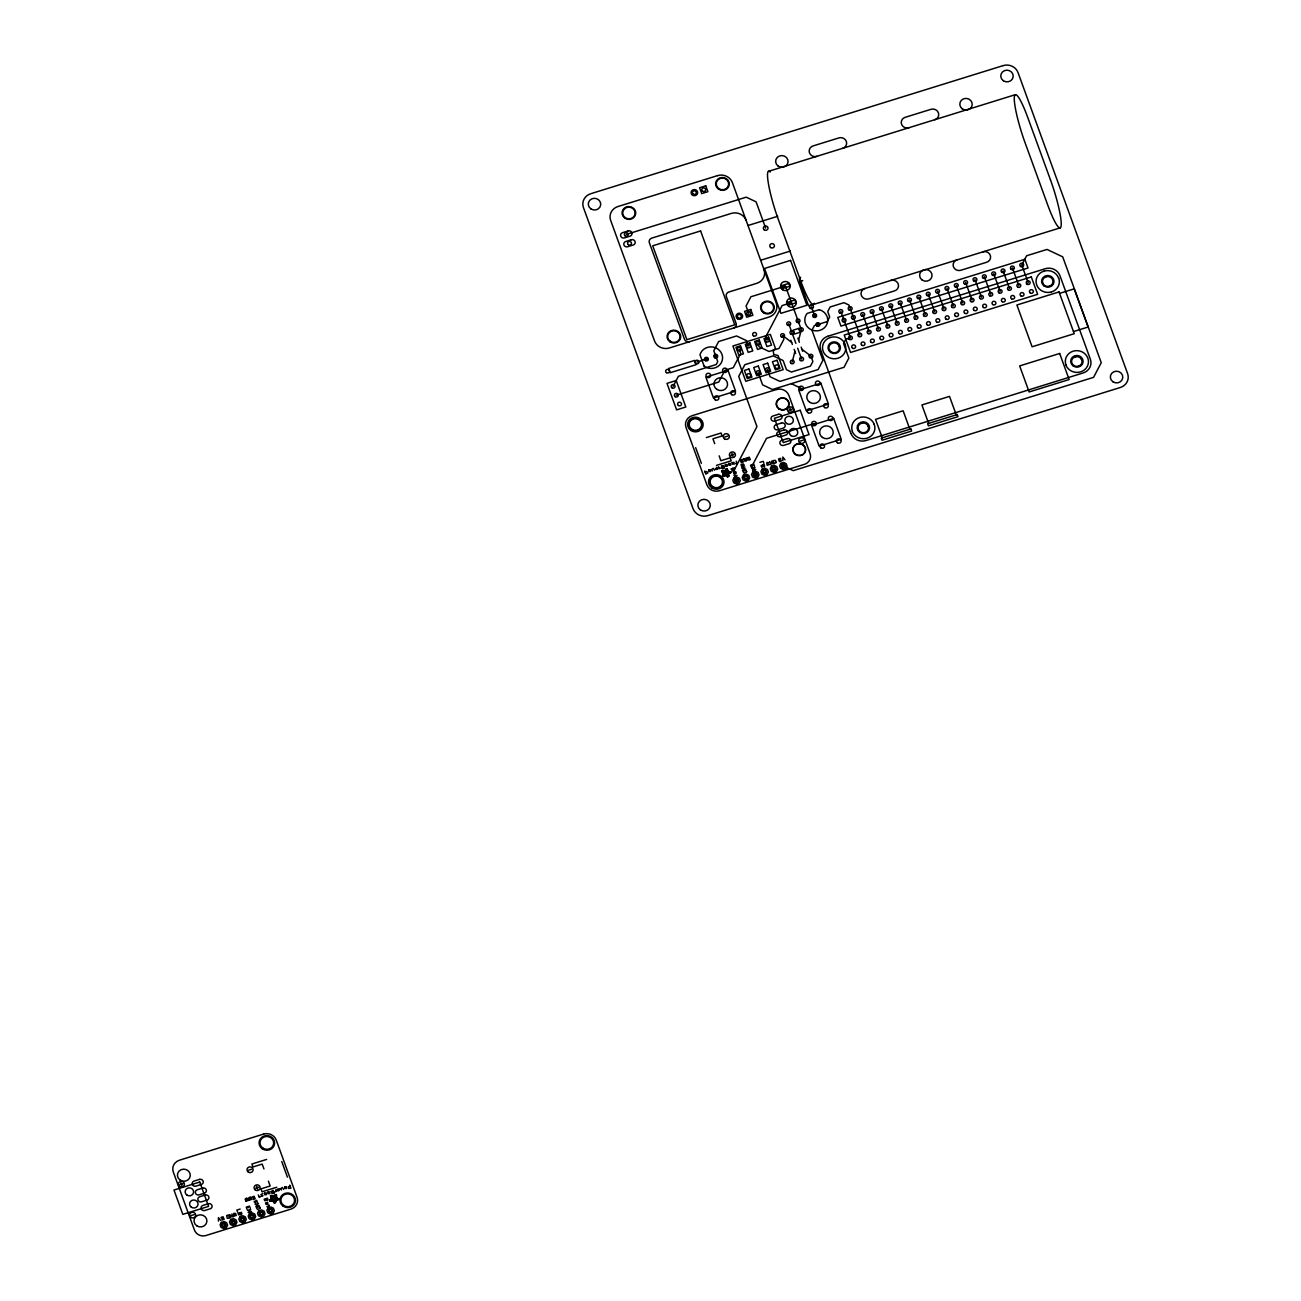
<?xml version="1.0" encoding="UTF-8"?>
<svg xmlns="http://www.w3.org/2000/svg" width="1301" height="1301" viewBox="0 0 1301 1301"><rect width="100%" height="100%" fill="white"/><g stroke="black" fill="none" stroke-linecap="round" stroke-linejoin="round"><path stroke-width="1.5" d="M792.228 361.954L794.911 351.4M798.619 340.195L801.302 329.657L785.43 286.041L750.888 296.774L746.058 306.011L748.725 313.346M245.922 1201.165L246.621 1198.075L245.173 1199.099L245.922 1201.165L248.117 1200.481L247.353 1198.416M673.121 386.381L678.406 376.282L716.233 364.524L717.745 361.645L713.794 350.782L718.624 341.545L736.594 335.967L746.498 340.634L748.465 346.066M240.278 1214.37L238.636 1214.874L238.067 1213.329L241.352 1212.304L241.905 1213.849L241.01 1214.711L239.709 1212.825M249.369 1200.091L250.068 1197.001L248.621 1198.026L249.369 1200.091L251.548 1199.408L250.8 1197.343M257.419 1202.368L256.671 1200.303L254.134 1201.669L255.24 1203.051L255.955 1201.685M266.363 1200.221L264.721 1200.742L264.168 1199.197L267.437 1198.172L268.006 1199.717L267.095 1200.579L265.794 1198.676M272.039 1192.383L271.876 1193.586L274.251 1193.424L273.112 1190.334L271.128 1191.521L273.682 1191.879M266.9 1206.726L269.453 1205.36M276.365 1190.48L275.096 1192.009M723.584 466.864L723.763 465.66L721.388 465.823L722.51 468.913L724.153 468.409L724.332 467.205L721.957 467.368M736.268 461.205L736.659 463.953M733.244 469.937L732.333 470.783L731.048 468.897L734.317 467.872L734.528 470.1L732.674 468.376M740.318 460.017L742.497 459.351L742.513 461.058L740.692 461.058L741.245 462.603L743.44 461.92M743.749 458.96L745.945 458.277L746.335 461.026L744.514 461.009L743.749 458.96L746.693 460.343M747.197 457.887L749.392 457.204L749.783 459.952L747.961 459.952L747.197 457.887L750.14 459.269M763.28 466.636L761.638 467.14L761.085 465.595L764.354 464.571L764.565 466.815L762.711 465.091M769.346 464.603L767.167 465.286L766.777 462.538L768.598 462.538L767.883 463.904M778.453 458.993L780.649 458.31L780.665 460.017L778.827 460.017L779.397 461.562L781.576 460.879M768.419 171.374L1015.17 94.729M626.285 234.424L746.205 197.167L756.092 201.834L765.671 228.147M747.994 225.512L777.722 216.275M760.646 260.265L790.374 251.044M802.717 280.544L799.725 281.471L808.588 305.8L813.06 304.401M791.48 302.661L782.112 305.572L765.866 336.634L767.183 340.244M813.58 304.45L1060.331 227.805M697.06 362.036L706.41 359.125M827.859 336.243L1045.24 268.722A11.579 10.863 5.9 0 1 1059.941 275.666L1090.352 359.206A11.579 10.863 5.9 0 1 1083.164 372.948L865.832 440.584A11.79 11.075 5.9 0 1 851.065 433.542M1051.452 291.944A11.79 11.075 5.9 0 1 1036.718 285L1036.686 284.886A11.579 10.863 5.9 0 1 1043.874 271.161L1043.987 271.112M676.341 395.211L718.77 382.022L724.901 370.297L733.26 367.695L740.741 353.417L739.114 348.961M1051.484 291.912L1051.55 291.896A11.579 10.863 5.9 0 0 1058.738 278.154L1058.721 278.121M1059.567 293.392L1074.203 288.855L1088.108 327.039L1073.455 331.576M789.008 410.173L791.919 409.262M706.329 437.575L721.063 433.005L722.136 435.949L712.932 438.811L714.704 443.674M724.836 436.99L727.763 436.079M814.019 423.573L766.533 438.323L752.092 465.921L755.279 474.702M730.951 455.236L733.878 454.325M716.461 465.384L731.195 460.814L730.121 457.854L720.9 460.717L719.144 455.838M800.245 441.072L803.172 440.177M716.705 467.27L715.631 469.319L717.469 469.336L717.632 468.132L715.452 468.815M731.731 462.603L734.106 462.44L732.284 464.148L734.658 463.985M705.109 472.019L706.752 471.515L707.858 472.897L705.858 474.084L704.735 470.995M720.9 468.262L718.9 467.742M735.927 463.595L737.016 463.254M727.243 468.945L725.763 469.417L727.259 468.994M722.559 470.686L721.551 470.995L722.657 470.702M725.486 469.775L727.308 469.124M723.519 470.686L721.616 471.19L724.202 470.751M725.259 470.149L727.405 469.385M725.145 470.442L727.487 469.661M721.844 471.499L724.624 470.897M725.096 470.734L727.584 469.921L722.022 471.726M722.201 471.954L727.747 470.377M722.397 472.182L727.763 470.539M722.575 472.409L727.779 470.799L726.348 471.336M722.754 472.637L726.088 471.596M728.56 471.385L726.543 471.873L727.763 471.076M723.063 472.93L724.706 472.588M724.982 472.214L726.007 471.921M723.242 473.06L726.007 472.247M726.43 472.328L729.145 471.482M723.6 473.222L729.601 471.629M723.34 473.857L730.089 471.775M744.936 466.994L741.651 468.002L745.684 469.059L742.399 470.068M759.898 462.343L763.167 461.318L763.915 463.384M723.145 474.215L726.787 473.076M727.519 472.572L730.544 471.905M722.998 474.523L725.112 473.613M725.714 473.694L730.951 472.068M722.901 474.849L724.852 473.971M725.308 474.084L725.682 473.759M726.56 473.466L731.048 472.214M722.787 475.158L726.348 473.987M726.755 473.662L731.064 472.344M722.689 475.467L726.495 474.231M730.723 472.718L726.983 474.068L727.812 473.824M722.592 475.792L729.975 473.239M722.51 476.052L728.316 474.296M722.527 476.199L728.462 474.54M722.624 476.377L725.389 475.515M725.925 475.353L728.544 474.767L726.039 475.597M726.202 475.824L728.609 475.076M726.43 476.036L728.625 475.369M726.69 476.247L728.625 475.646M755.003 467.482L751.718 468.506L755.751 469.547L752.482 470.555M726.983 476.426L728.641 475.922M727.292 476.654L728.641 476.199M727.584 476.849L728.641 476.491M734.138 475.743L737.065 475.418M179.928 1184.642L182.856 1183.731M266.64 1159.419L251.906 1164.005L252.979 1166.964L262.184 1164.102L263.957 1168.965M248.589 1170.184L251.516 1169.274M255.646 1188.138L258.574 1187.244M276.755 1187.228L262.038 1191.814L260.948 1188.854L270.169 1185.992L268.396 1181.129M191.182 1215.541L194.093 1214.63M262.786 1193.537L260.785 1194.741L262.981 1195.782L261.355 1196.286M277.796 1188.886L279.617 1188.886L278.544 1190.935L277.633 1190.09L279.813 1189.407M290.139 1186.187L288.513 1186.707L288.529 1188.415L290.904 1188.252L289.765 1185.162M258.997 1197.018L260.086 1196.676M253.012 1199.538L255.191 1198.855L254.622 1197.31L253.175 1198.335L252.069 1196.953L254.248 1196.286M270.38 1195.733L271.454 1195.473M272.251 1195.733L270.527 1196.139L271.779 1195.586M275.308 1194.936L276.365 1194.529M270.624 1196.4L272.706 1195.879M274.722 1195.31L276.462 1194.725L274.153 1195.782M270.722 1196.66L273.064 1196.074M270.868 1197.066L273.373 1196.318M273.926 1196.091L276.462 1195.18M270.901 1197.196L276.479 1195.326M270.966 1197.359L276.479 1195.603M271.08 1197.603L276.479 1195.944M271.356 1197.945L276.495 1196.188M271.567 1198.156L272.852 1197.896M273.112 1197.538L276.495 1196.497M271.161 1198.693L273.047 1198.107L272.185 1198.416M274.462 1197.408L270.689 1199.115M274.934 1197.424L276.462 1196.79M274.853 1197.733L276.381 1197.083L274.918 1197.554M270.413 1199.506L276.235 1197.408M240.165 1209.052L236.88 1210.076L237.644 1212.142M255.126 1204.401L258.411 1203.392L255.874 1206.466L259.159 1205.458M270.12 1199.88L276.755 1197.814M269.844 1200.238L272.755 1199.067M277.162 1197.961L273.552 1199.164L274.576 1198.693M269.6 1200.595L274.316 1199.213M275.161 1198.611L277.422 1198.123M269.6 1200.823L275.308 1199.115M275.633 1198.741L277.698 1198.319M269.649 1200.888L273.991 1199.782L270.039 1201.051M278.007 1198.514L274.511 1199.62L275.601 1199.115M274.544 1199.88L278.349 1198.725M270.982 1201.034L274.218 1200.286L273.145 1200.612M278.642 1198.92L274.511 1200.189L275.389 1199.912M273.129 1200.774L278.934 1199.132M273.145 1201.132L278.999 1199.229M275.779 1200.579L273.275 1201.457L275.812 1200.742M276.202 1200.27L279.048 1199.408M273.405 1201.701L275.812 1200.953M273.568 1201.945L275.763 1201.441M247.418 1210.418L250.703 1209.41L248.182 1212.483L251.451 1211.459M273.747 1202.173L275.731 1201.555M234.831 1214.76L233.725 1215.101L233.708 1213.378L235.546 1213.394L236.294 1215.459L234.115 1216.126M275.519 1202.189L274.121 1202.612L275.617 1201.864M275.422 1202.498L274.478 1203.083M221.934 1219.996L224.114 1219.313L223.544 1217.769L222.097 1218.793L220.991 1217.427L223.17 1216.744M727.113 468.588L725.893 469.271M726.543 471.694L727.731 471.19M723.08 472.946L724.576 472.474M725.177 472.296L725.991 472.035M726.543 471.856L727.584 471.531M723.405 473.141L724.852 472.686M727.129 476.54L728.625 476.068M271.454 1198.058L272.738 1197.668M271.942 1198.351L272.966 1198.026M274.934 1197.408L276.43 1196.936M273.194 1200.449L274.072 1200.026M274.056 1202.547L275.552 1202.091M274.332 1202.905L275.405 1202.579M1046.069 276.804L1047.11 276.593A5.09 4.765 5.9 0 1 1052.233 278.983L1052.672 279.926M1078.48 366.199A5.432 5.09 5.9 0 1 1071.861 363.077A5.204 4.879 5.9 0 1 1075.179 356.864L1076.22 356.539M861.587 423.101L862.644 422.89M791.301 383.681L801.188 388.349M783.348 465.986L793.252 470.653L1093.572 377.355L1101.248 362.703L1062.706 256.834L1047.012 249.434L1026.603 255.777L1021.757 265.014L1028.197 282.675M741.765 466.652L741.017 464.587L743.196 463.904L744.302 465.286L742.855 466.311L742.481 465.286M258.249 1194.952L259.728 1197.359M801.904 349.237L810.946 356.132L812.881 361.499L810.474 366.118L791.415 372.037L786.471 369.695L783.137 360.54L773.249 355.872L744.839 364.703L738.708 376.428L756.954 426.598L733.357 471.678L736.577 480.508M791.626 342.374L782.584 335.463L783.934 339.138L779.088 348.392L769.054 351.498L759.166 346.83L757.816 343.155M1081.326 358.962L1081.765 359.889M867.751 425.297L868.206 426.224A5.204 4.879 5.9 0 1 865.002 432.485A5.432 5.09 5.9 0 1 858.286 429.428M839.096 346.261L838.657 345.334A5.09 4.765 5.9 0 0 833.534 342.911L832.494 343.155A5.204 4.879 5.9 0 0 829.16 349.351A5.432 5.09 5.9 0 0 835.795 352.571A5.204 4.879 5.9 0 0 839.112 346.375M1065.795 364.849L1065.812 364.914A11.79 11.075 5.9 0 0 1080.546 371.907L1080.659 371.858A11.579 10.863 5.9 0 0 1087.831 358.117A11.579 10.863 5.9 0 0 1073.13 351.189A11.579 10.863 5.9 0 0 1065.942 364.914M1012.406 267.925L1018.829 285.57M1003.055 270.819L1009.478 288.48M993.704 273.73L1000.127 291.391M984.337 276.641L990.777 294.302M974.986 279.536L981.409 297.197M965.635 282.447L972.058 300.108M956.284 285.358L962.707 303.019M946.933 288.253L953.357 305.914M937.566 291.164L944.006 308.825M928.215 294.075L934.638 311.736M918.864 296.97L925.287 314.631M956.235 414.84L949.519 396.382L921.905 404.953L928.638 423.427M909.513 299.88L915.937 317.542M900.146 302.791L906.586 320.453M890.795 305.686L897.218 323.347M881.444 308.597L887.867 326.258M872.093 311.508L878.517 329.169M909.854 429.249L903.138 410.791L875.524 419.361L882.257 437.819M862.726 314.403L869.166 332.064M859.815 334.975L848.903 305.003L843.959 302.678L830.136 306.971L827.729 311.589L829.68 316.972L827.257 321.591L814.377 325.592L811.954 330.21L822.915 360.312L818.085 369.549L779.95 381.404L770.046 376.737L767.46 369.647M840.804 311.394L850.447 337.886L845.78 339.333L843.568 343.562L848.837 358.068L844.007 367.305L772.485 389.519L762.597 384.852L758.109 372.558M845.162 344.456L845.13 344.391A11.579 10.863 5.9 0 0 830.412 337.463L830.412 337.447A11.579 10.863 5.9 0 0 823.126 351.221L823.143 351.303A11.79 11.075 5.9 0 0 837.877 358.279L837.974 358.23A11.579 10.863 5.9 0 0 845.162 344.505M874.239 424.354L874.256 424.419A11.579 10.863 5.9 0 1 867.084 438.193L867.084 438.193A11.79 11.075 5.9 0 1 852.236 431.298M811.45 306.841L814.67 315.671M850.968 433.575L820.671 349.985A11.579 10.863 5.9 0 1 827.859 336.26M797.855 338.114L799.383 342.277M801.156 347.156L802.668 351.319M788.731 323.721L795.87 343.366M797.643 348.229L801.579 359.043M790.862 340.277L792.374 344.456M794.147 349.319L795.675 353.498M789.967 408.335L790.959 411.1M785.023 459.806L782.812 457.058L782.844 460.489M772.973 464.05L771.851 460.961L770.794 464.733L769.672 461.627M754.564 466.295L753.816 464.229L750.547 465.254L751.295 467.303M752.173 464.733L752.547 465.774M731.91 453.399L732.918 456.163M735.163 473.531L734.593 471.987L735.683 471.645L736.252 473.19L734.61 473.694L733.504 472.328M734.496 475.06L734.87 476.085M718.526 466.717L719.274 468.767M714.558 470.23L713.273 468.344L711.81 469.368L712.379 470.913M695.661 447.658L701.353 463.302M281.748 1161.5L287.44 1177.145M283.634 1189.358L282.333 1187.471L280.886 1188.496L281.439 1190.041M275.991 1189.439L276.739 1191.505M267.713 1202.27L267.73 1203.994L266.103 1204.498L265.534 1202.953L266.624 1202.612L267.193 1204.157M268.705 1205.019L269.096 1206.043M256.606 1186.317L257.614 1189.065M250.264 1208.206L249.516 1206.157L246.247 1207.165L246.995 1209.231M247.873 1206.661L248.247 1207.686M231.903 1213.947L233.042 1217.037L229.724 1214.63L230.846 1217.72M220.666 1220.387L218.454 1217.638L218.487 1221.07M180.888 1182.804L181.896 1185.569M802.099 280.723A1.951 1.821 5.9 0 1 799.513 279.666A1.951 1.821 5.9 0 1 800.7 277.292M763.996 269.486A11.693 10.977 5.9 0 1 756.743 283.342L728.788 292.026A3.903 3.659 5.9 0 0 726.381 296.644L736.106 323.38A3.903 3.659 5.9 0 1 733.683 327.998M746.14 220.406A11.693 10.977 5.9 0 0 731.292 213.413L651.768 238.116A3.903 3.659 5.9 0 0 649.362 242.734L684.537 339.398A3.903 3.659 5.9 0 0 689.497 341.724M770.273 172.025A37.013 5.302 72.7 0 0 768.419 183.636A37.013 5.302 72.7 0 0 778.291 219.349L801.074 281.91A37.013 5.302 72.7 0 0 814.247 303.231M957.064 259.842A5.838 5.48 5.9 0 0 953.438 266.77A5.838 5.48 5.9 0 0 960.854 270.266L986.646 262.265A5.838 5.48 5.9 0 0 990.272 255.338A5.838 5.48 5.9 0 0 982.84 251.841M864.986 288.448A5.838 5.48 5.9 0 0 861.36 295.376A5.838 5.48 5.9 0 0 868.792 298.872L894.568 290.871A5.838 5.48 5.9 0 0 898.194 283.943A5.838 5.48 5.9 0 0 890.778 280.431M816.914 156.348A5.838 5.48 5.9 0 1 809.482 152.851A5.838 5.48 5.9 0 1 813.109 145.923L838.901 137.906A5.838 5.48 5.9 0 1 846.317 141.419A5.838 5.48 5.9 0 1 842.69 148.347M908.976 127.758A5.838 5.48 5.9 0 1 901.56 124.246A5.838 5.48 5.9 0 1 905.187 117.318L930.963 109.317A5.838 5.48 5.9 0 1 938.395 112.813A5.838 5.48 5.9 0 1 934.768 119.741M1075.179 356.864A5.204 4.879 5.9 0 1 1081.782 359.97A5.204 4.879 5.9 0 1 1078.578 366.134M1049.37 286.236A5.432 5.09 5.9 0 1 1042.752 283.114M1042.735 283A5.204 4.879 5.9 0 1 1045.955 276.853M1052.688 280.04A5.204 4.879 5.9 0 1 1049.468 286.187M1043.874 271.161A11.579 10.863 5.9 0 1 1058.591 278.089M858.367 429.363A5.204 4.879 5.9 0 1 861.62 423.199A5.204 4.879 5.9 0 1 868.206 426.305M852.366 431.249A11.579 10.863 5.9 0 1 859.554 417.523A11.579 10.863 5.9 0 1 874.256 424.451M773.201 350.343L773.721 354.441L778.031 355.515L783.186 369.679L745.782 381.291L732.918 345.985L770.338 334.357L775.494 348.522L773.201 350.343M221.381 1222.371L220.113 1224.778L221.04 1227.347L223.626 1228.567L226.341 1227.721L227.594 1225.314L226.667 1222.745L224.081 1221.541L221.381 1222.371M226.829 1215.524L227.22 1218.273L229.594 1218.11L228.456 1215.02L226.829 1215.524M230.732 1219.476L229.464 1221.883L230.407 1224.436L232.977 1225.656L235.692 1224.81L236.945 1222.403L236.018 1219.85L233.448 1218.63L230.732 1219.476M240.083 1216.565L238.831 1218.972L239.758 1221.525L242.328 1222.745L245.043 1221.899L246.296 1219.492L245.369 1216.939L242.799 1215.719L240.083 1216.565M249.434 1213.654L248.182 1216.061L249.109 1218.63L251.695 1219.834L254.394 1219.004L255.663 1216.598L254.72 1214.028L252.15 1212.825L249.434 1213.654M264.591 1192.984L264.607 1194.708L266.429 1194.708L266.412 1192.984L264.591 1192.984M268.039 1191.911L268.055 1193.635L269.876 1193.635L269.86 1191.927L268.039 1191.911M258.785 1210.759L257.533 1213.166L258.46 1215.719L261.046 1216.939L263.761 1216.093L265.014 1213.687L264.087 1211.133L261.501 1209.914L258.785 1210.759M260.151 1208.19L257.614 1209.556L256.313 1207.653L259.582 1206.645L260.151 1208.19M268.152 1207.848L266.884 1210.255L267.827 1212.808L270.397 1214.028L273.112 1213.182L274.365 1210.776L273.438 1208.222L270.852 1207.003L268.152 1207.848M284.691 1186.74L284.708 1188.463L286.529 1188.463L286.513 1186.74L284.691 1186.74M708.736 469.759L708.752 471.466L710.574 471.482L710.557 469.759L708.736 469.759M725.389 464.587L725.405 466.295L727.226 466.295L727.21 464.587L725.389 464.587M728.82 463.514L728.836 465.221L730.674 465.238L730.658 463.514L728.82 463.514M734.089 477.841L732.837 480.248L733.764 482.801L736.35 484.021L739.049 483.175L740.318 480.768L739.391 478.215L736.805 476.995L734.089 477.841M743.456 474.93L742.188 477.337L743.115 479.906L745.701 481.11L748.417 480.28L749.669 477.874L748.742 475.304L746.156 474.101L743.456 474.93M746.676 471.791L744.139 473.157L742.838 471.255L746.107 470.246L746.676 471.791M752.807 472.035L751.539 474.442L752.482 476.995L755.052 478.215L757.767 477.369L759.02 474.963L758.093 472.409L755.523 471.19L752.807 472.035M762.158 469.124L760.906 471.531L761.833 474.084L764.403 475.304L767.118 474.458L768.387 472.052L767.444 469.498L764.874 468.279L762.158 469.124M771.509 466.213L770.257 468.62L771.184 471.19L773.77 472.393L776.469 471.564L777.738 469.157L776.795 466.587L774.225 465.384L771.509 466.213M776.242 462.457L774.241 463.66L773.119 460.57L775.494 460.391L776.242 462.457M780.86 463.319L779.608 465.725L780.535 468.279L783.121 469.498L785.837 468.653L787.089 466.246L786.162 463.693L783.576 462.473L780.86 463.319M1003.185 65.603L590.703 193.735A11.693 10.977 5.9 0 0 583.45 207.591L693.026 508.626A11.693 10.977 5.9 0 0 707.874 515.619L1120.356 387.487A11.693 10.977 5.9 0 0 1127.609 373.631L1018.033 72.596A11.693 10.977 5.9 0 0 1003.185 65.603M717.534 175.619L617.926 206.55A11.693 10.977 5.9 0 0 610.673 220.422L654.549 340.976A11.693 10.977 5.9 0 0 669.397 347.969L769.005 317.037A11.693 10.977 5.9 0 0 776.258 303.166L732.382 182.612A11.693 10.977 5.9 0 0 717.534 175.619M705.76 185.848L699.58 187.767L701.711 193.605L707.874 191.686L705.76 185.848M628.107 230.944L622.561 232.668A2.944 2.765 5.9 0 0 620.74 236.148A2.944 2.765 5.9 0 0 624.464 237.904L630.026 236.18A2.944 2.765 5.9 0 0 631.847 232.7A2.944 2.765 5.9 0 0 628.107 230.944M631.327 239.774L625.765 241.498A2.944 2.765 5.9 0 0 623.943 244.978A2.944 2.765 5.9 0 0 627.684 246.735L633.229 245.011A2.944 2.765 5.9 0 0 635.051 241.531A2.944 2.765 5.9 0 0 631.327 239.774M700.605 230.944L652.728 245.808L686.895 339.675L734.772 324.795L700.605 230.944M790.569 260.379L764.533 268.461L780.876 313.346L806.913 305.263L790.569 260.379M788.861 283.39L780.942 285.846L781.982 288.708L789.902 286.236L788.861 283.39M750.758 309.475L744.579 311.378L746.693 317.216L752.872 315.297L750.758 309.475M794.911 300.011L786.991 302.466L788.032 305.312L795.952 302.857L794.911 300.011M819.223 309.687L807.124 313.443A11.498 10.782 5.9 0 0 810.572 329.381A11.498 10.782 5.9 0 0 826.899 324.307A11.498 10.782 5.9 0 0 819.223 309.687M815.272 314.517L813.434 315.086L814.068 316.826L815.906 316.257L815.272 314.517M740.529 345.838L735.943 347.269L738.854 355.254L743.44 353.839L740.529 345.838M749.88 342.927L745.294 344.358L748.205 352.36L752.791 350.928L749.88 342.927M759.231 340.033L754.645 341.447L757.556 349.449L762.142 348.017L759.231 340.033M768.598 337.122L764.012 338.553L766.923 346.538L771.509 345.123L768.598 337.122M694.441 360.491L668.665 368.492L670.21 372.72L695.986 364.719L694.441 360.491M798.798 328.405L793.122 330.178L794.521 333.999L800.196 332.243L798.798 328.405M707.012 357.97L705.175 358.539L705.809 360.279L707.646 359.71L707.012 357.97M716.379 355.059L714.525 355.628L715.16 357.368L716.997 356.799L716.379 355.059M818.492 323.347L816.654 323.916L817.288 325.657L819.126 325.087L818.492 323.347M1024.879 259.273L837.795 317.379L840.95 326.096L1028.05 267.973L1024.879 259.273M676.195 380.51L666.974 383.372L676.618 409.864L685.838 406.985L676.195 380.51M727.991 370.297L705.89 377.16L713.485 398.025L735.569 391.162L727.991 370.297M1031.303 276.934L844.219 335.04L850.545 352.457L1037.645 294.335L1031.303 276.934M748.953 368.996L744.367 370.427L747.343 378.591L751.929 377.16L748.953 368.996M758.32 366.085L753.718 367.516L756.694 375.68L761.28 374.249L758.32 366.085M767.671 363.19L763.085 364.605L766.045 372.769L770.647 371.354L767.671 363.19M777.022 360.279L772.436 361.711L775.412 369.858L779.998 368.443L777.022 360.279M1059.03 291.928L1016.894 305.003L1032.1 346.782L1074.236 333.69L1059.03 291.928M776.355 389.536L692.148 415.686A9.904 9.286 5.9 0 0 686.017 427.427L706.898 484.818A9.904 9.286 5.9 0 0 719.469 490.737L805.075 464.148A9.188 8.619 5.9 0 0 809.807 452.846L788.91 395.455A9.904 9.286 5.9 0 0 776.355 389.536M820.85 383.21L798.749 390.072L806.344 410.921L828.444 404.058L820.85 383.21M778.291 414.336L772.924 416.011A2.846 2.667 5.9 0 0 771.168 419.377A2.846 2.667 5.9 0 0 774.778 421.069L780.145 419.41A2.846 2.667 5.9 0 0 781.901 416.044A2.846 2.667 5.9 0 0 778.291 414.336M800.213 410.238L774.42 418.255L783.283 442.584L809.059 434.583L800.213 410.238M781.462 423.02L776.095 424.695A2.846 2.667 5.9 0 0 774.323 428.062A2.846 2.667 5.9 0 0 777.933 429.769L783.3 428.094A2.846 2.667 5.9 0 0 785.072 424.728A2.846 2.667 5.9 0 0 781.462 423.02M783.983 429.98L778.616 431.639A2.846 2.667 5.9 0 0 776.86 435.022A2.846 2.667 5.9 0 0 780.47 436.713L785.837 435.054A2.846 2.667 5.9 0 0 787.593 431.672A2.846 2.667 5.9 0 0 783.983 429.98M833.665 418.434L811.564 425.297L819.158 446.145L841.259 439.283L833.665 418.434M1059.665 353.482L1019.659 365.906L1029.14 391.959L1069.146 379.534L1059.665 353.482M787.154 438.665L781.787 440.34A2.846 2.667 5.9 0 0 780.015 443.706A2.846 2.667 5.9 0 0 783.625 445.397L788.991 443.739A2.846 2.667 5.9 0 0 790.764 440.372A2.846 2.667 5.9 0 0 787.154 438.665M737.342 479.044L735 479.776L735.813 481.972L738.155 481.256L737.342 479.044M746.693 476.133L744.367 476.865L745.164 479.077L747.506 478.345L746.693 476.133M756.06 473.239L753.718 473.954L754.515 476.166L756.857 475.434L756.06 473.239M765.411 470.328L763.069 471.06L763.866 473.255L766.208 472.539L765.411 470.328M774.762 467.417L772.42 468.149L773.233 470.36L775.559 469.628L774.762 467.417M784.113 464.522L781.771 465.238L782.584 467.449L784.926 466.717L784.113 464.522M910.863 428.94L881.249 438.144L882.013 440.242L911.627 431.054L910.863 428.94M957.243 414.531L927.629 423.736L928.394 425.85L958.008 416.645L957.243 414.531M263.631 1134.065L179.44 1160.216A9.904 9.286 5.9 0 0 173.293 1171.957L194.191 1229.347A9.188 8.619 5.9 0 0 205.347 1235.706L290.936 1209.117A9.904 9.286 5.9 0 0 297.083 1197.392L276.202 1140.001A9.904 9.286 5.9 0 0 263.631 1134.065M199.476 1179.405L194.109 1181.064A2.846 2.667 5.9 0 0 192.337 1184.447A2.846 2.667 5.9 0 0 195.947 1186.138L201.313 1184.479A2.846 2.667 5.9 0 0 203.086 1181.097A2.846 2.667 5.9 0 0 199.476 1179.405M199.752 1182.04L173.976 1190.041L182.823 1214.37L208.599 1206.369L199.752 1182.04M202.631 1188.089L197.264 1189.764A2.846 2.667 5.9 0 0 195.508 1193.131A2.846 2.667 5.9 0 0 199.118 1194.838L204.485 1193.163A2.846 2.667 5.9 0 0 206.241 1189.797A2.846 2.667 5.9 0 0 202.631 1188.089M205.168 1195.05L199.801 1196.709A2.846 2.667 5.9 0 0 198.028 1200.075A2.846 2.667 5.9 0 0 201.639 1201.782L207.005 1200.107A2.846 2.667 5.9 0 0 208.778 1196.741A2.846 2.667 5.9 0 0 205.168 1195.05M208.323 1203.734L202.956 1205.409A2.846 2.667 5.9 0 0 201.2 1208.775A2.846 2.667 5.9 0 0 204.81 1210.467L210.177 1208.808A2.846 2.667 5.9 0 0 211.933 1205.442A2.846 2.667 5.9 0 0 208.323 1203.734M224.618 1223.574L222.276 1224.306L223.089 1226.518L225.431 1225.786L224.618 1223.574M233.969 1220.68L231.643 1221.395L232.44 1223.607L234.782 1222.875L233.969 1220.68M243.336 1217.769L240.994 1218.5L241.791 1220.696L244.133 1219.98L243.336 1217.769M252.687 1214.858L250.345 1215.589L251.158 1217.801L253.484 1217.069L252.687 1214.858M262.038 1211.963L259.696 1212.678L260.509 1214.89L262.851 1214.158L262.038 1211.963M271.389 1209.052L269.063 1209.784L269.86 1211.979L272.202 1211.264L271.389 1209.052M1050.46 179.831L1027.676 117.269A37.013 5.302 72.7 0 0 1014.341 96.957A37.013 5.302 72.7 0 0 1025.058 142.687L1047.825 205.265A37.013 5.302 72.7 0 0 1061.161 225.577A37.013 5.302 72.7 0 0 1050.46 179.831M704.15 366.183L699.987 354.766A11.498 10.782 5.9 0 1 715.452 347.741A11.498 10.782 5.9 0 1 721.063 363.158A11.498 10.782 5.9 0 1 704.15 366.183M186.905 1195.05A4.261 4.001 5.9 0 0 193.605 1192.269A4.261 4.001 5.9 0 0 187.62 1188.171A4.261 4.001 5.9 0 0 186.905 1195.05M191.328 1207.214A4.261 4.001 5.9 0 0 198.045 1204.433A4.261 4.001 5.9 0 0 192.044 1200.335A4.261 4.001 5.9 0 0 191.328 1207.214M190.873 1217.394A3.041 2.862 5.9 0 0 195.67 1215.41A3.041 2.862 5.9 0 0 191.377 1212.467A3.041 2.862 5.9 0 0 190.873 1217.394M179.619 1186.496A3.041 2.862 5.9 0 0 184.417 1184.495A3.041 2.862 5.9 0 0 180.123 1181.568A3.041 2.862 5.9 0 0 179.619 1186.496M248.28 1172.038A3.041 2.862 5.9 0 0 253.093 1170.054A3.041 2.862 5.9 0 0 248.8 1167.111A3.041 2.862 5.9 0 0 248.28 1172.038M255.338 1189.992A3.041 2.862 5.9 0 0 260.135 1188.008A3.041 2.862 5.9 0 0 255.858 1185.065A3.041 2.862 5.9 0 0 255.338 1189.992M262.851 1148.084A6.847 6.424 5.9 0 0 273.649 1143.612A6.847 6.424 5.9 0 0 264.005 1137.009A6.847 6.424 5.9 0 0 262.851 1148.084M262.314 1148.799A7.79 7.318 5.9 0 0 274.592 1143.709A7.79 7.318 5.9 0 0 263.615 1136.196A7.79 7.318 5.9 0 0 262.314 1148.799M283.748 1205.474A6.847 6.424 5.9 0 0 294.546 1201.002A6.847 6.424 5.9 0 0 284.903 1194.399A6.847 6.424 5.9 0 0 283.748 1205.474M283.195 1206.19A7.79 7.318 5.9 0 0 295.473 1201.099A7.79 7.318 5.9 0 0 284.512 1193.586A7.79 7.318 5.9 0 0 283.195 1206.19M196.711 1225.77A6.456 6.066 5.9 0 0 206.892 1221.541A6.456 6.066 5.9 0 0 197.801 1215.313A6.456 6.066 5.9 0 0 196.711 1225.77M180.091 1180.088A6.456 6.066 5.9 0 0 190.271 1175.876A6.456 6.066 5.9 0 0 181.181 1169.648A6.456 6.066 5.9 0 0 180.091 1180.088M269.502 1211.995A1.951 1.821 5.9 0 0 272.56 1210.727A1.951 1.821 5.9 0 0 269.827 1208.84A1.951 1.821 5.9 0 0 269.502 1211.995M260.135 1214.906A1.951 1.821 5.9 0 0 263.209 1213.622A1.951 1.821 5.9 0 0 260.46 1211.751A1.951 1.821 5.9 0 0 260.135 1214.906M250.784 1217.801A1.951 1.821 5.9 0 0 253.858 1216.533A1.951 1.821 5.9 0 0 251.109 1214.646A1.951 1.821 5.9 0 0 250.784 1217.801M241.433 1220.712A1.951 1.821 5.9 0 0 244.507 1219.444A1.951 1.821 5.9 0 0 241.758 1217.557A1.951 1.821 5.9 0 0 241.433 1220.712M232.082 1223.623A1.951 1.821 5.9 0 0 235.139 1222.338A1.951 1.821 5.9 0 0 232.407 1220.468A1.951 1.821 5.9 0 0 232.082 1223.623M222.715 1226.518A1.951 1.821 5.9 0 0 225.789 1225.249A1.951 1.821 5.9 0 0 223.056 1223.379A1.951 1.821 5.9 0 0 222.715 1226.518M816.752 325.966A1.951 1.821 5.9 0 0 819.825 324.697A1.951 1.821 5.9 0 0 817.077 322.827A1.951 1.821 5.9 0 0 816.752 325.966M810.328 308.321A1.951 1.821 5.9 0 0 813.401 307.036A1.951 1.821 5.9 0 0 810.653 305.166A1.951 1.821 5.9 0 0 810.328 308.321M813.532 317.151A1.951 1.821 5.9 0 0 816.605 315.867A1.951 1.821 5.9 0 0 813.873 313.996A1.951 1.821 5.9 0 0 813.532 317.151M753.474 335.804A1.951 1.821 5.9 0 0 756.548 334.52A1.951 1.821 5.9 0 0 753.799 332.649A1.951 1.821 5.9 0 0 753.474 335.804M796.944 322.29A1.951 1.821 5.9 0 0 800.017 321.022A1.951 1.821 5.9 0 0 797.285 319.152A1.951 1.821 5.9 0 0 796.944 322.29M787.593 325.201A1.951 1.821 5.9 0 0 790.666 323.933A1.951 1.821 5.9 0 0 787.918 322.046A1.951 1.821 5.9 0 0 787.593 325.201M790.813 334.032A1.951 1.821 5.9 0 0 793.886 332.763A1.951 1.821 5.9 0 0 791.138 330.877A1.951 1.821 5.9 0 0 790.813 334.032M799.839 390.105A2.342 2.195 5.9 0 0 803.514 388.576A2.342 2.195 5.9 0 0 800.229 386.332A2.342 2.195 5.9 0 0 799.839 390.105M816.41 384.966A2.342 2.195 5.9 0 0 820.085 383.437A2.342 2.195 5.9 0 0 816.8 381.177A2.342 2.195 5.9 0 0 816.41 384.966M812.653 425.346A2.342 2.195 5.9 0 0 816.345 423.817A2.342 2.195 5.9 0 0 813.044 421.557A2.342 2.195 5.9 0 0 812.653 425.346M829.225 420.19A2.342 2.195 5.9 0 0 832.916 418.662A2.342 2.195 5.9 0 0 829.615 416.418A2.342 2.195 5.9 0 0 829.225 420.19M820.882 447.934A2.342 2.195 5.9 0 0 824.558 446.406A2.342 2.195 5.9 0 0 821.273 444.145A2.342 2.195 5.9 0 0 820.882 447.934M837.454 442.779A2.342 2.195 5.9 0 0 841.145 441.25A2.342 2.195 5.9 0 0 837.844 439.006A2.342 2.195 5.9 0 0 837.454 442.779M1112.94 381.778A6.229 5.854 5.9 0 0 1122.763 377.713A6.229 5.854 5.9 0 0 1113.981 371.696A6.229 5.854 5.9 0 0 1112.94 381.778M1073.276 366.02A6.229 5.854 5.9 0 0 1083.115 361.954A6.229 5.854 5.9 0 0 1074.333 355.937A6.229 5.854 5.9 0 0 1073.276 366.02M1044.183 286.057A6.229 5.854 5.9 0 0 1054.005 281.992A6.229 5.854 5.9 0 0 1045.223 275.991A6.229 5.854 5.9 0 0 1044.183 286.057M922.198 280.073A6.229 5.854 5.9 0 0 932.02 276.007A6.229 5.854 5.9 0 0 923.238 269.99A6.229 5.854 5.9 0 0 922.198 280.073M830.607 352.408A6.229 5.854 5.9 0 0 840.43 348.326A6.229 5.854 5.9 0 0 831.664 342.326A6.229 5.854 5.9 0 0 830.607 352.408M859.717 432.371A6.229 5.854 5.9 0 0 869.54 428.289A6.229 5.854 5.9 0 0 860.758 422.288A6.229 5.854 5.9 0 0 859.717 432.371M779.006 408.644A6.229 5.854 5.9 0 0 788.829 404.578A6.229 5.854 5.9 0 0 780.047 398.561A6.229 5.854 5.9 0 0 779.006 408.644M795.627 454.325A6.229 5.854 5.9 0 0 805.449 450.26A6.229 5.854 5.9 0 0 796.684 444.243A6.229 5.854 5.9 0 0 795.627 454.325M700.442 509.911A6.229 5.854 5.9 0 0 710.281 505.845A6.229 5.854 5.9 0 0 701.499 499.828A6.229 5.854 5.9 0 0 700.442 509.911M712.639 486.623A6.229 5.854 5.9 0 0 722.462 482.557A6.229 5.854 5.9 0 0 713.68 476.54A6.229 5.854 5.9 0 0 712.639 486.623M691.742 429.232A6.229 5.854 5.9 0 0 701.564 425.167A6.229 5.854 5.9 0 0 692.799 419.15A6.229 5.854 5.9 0 0 691.742 429.232M763.801 312.24A6.229 5.854 5.9 0 0 773.64 308.174A6.229 5.854 5.9 0 0 764.858 302.174A6.229 5.854 5.9 0 0 763.801 312.24M670.259 341.301A6.229 5.854 5.9 0 0 680.081 337.235A6.229 5.854 5.9 0 0 671.316 331.218A6.229 5.854 5.9 0 0 670.259 341.301M1003.364 80.743A6.229 5.854 5.9 0 0 1013.186 76.678A6.229 5.854 5.9 0 0 1004.405 70.661A6.229 5.854 5.9 0 0 1003.364 80.743M962.382 108.942A6.229 5.854 5.9 0 0 972.205 104.877A6.229 5.854 5.9 0 0 963.439 98.876A6.229 5.854 5.9 0 0 962.382 108.942M778.242 166.154A6.229 5.854 5.9 0 0 788.064 162.072A6.229 5.854 5.9 0 0 779.283 156.071A6.229 5.854 5.9 0 0 778.242 166.154M718.819 188.629A6.229 5.854 5.9 0 0 728.641 184.563A6.229 5.854 5.9 0 0 719.86 178.546A6.229 5.854 5.9 0 0 718.819 188.629M625.261 217.69A6.229 5.854 5.9 0 0 635.099 213.624A6.229 5.854 5.9 0 0 626.318 207.607A6.229 5.854 5.9 0 0 625.261 217.69M590.882 208.876A6.229 5.854 5.9 0 0 600.704 204.794A6.229 5.854 5.9 0 0 591.922 198.793A6.229 5.854 5.9 0 0 590.882 208.876M764.321 229.903A2.342 2.195 5.9 0 0 767.997 228.391A2.342 2.195 5.9 0 0 764.712 226.13A2.342 2.195 5.9 0 0 764.321 229.903M770.745 247.564A2.342 2.195 5.9 0 0 774.42 246.035A2.342 2.195 5.9 0 0 771.135 243.791A2.342 2.195 5.9 0 0 770.745 247.564M678.423 405.505A1.951 1.821 5.9 0 0 681.496 404.237A1.951 1.821 5.9 0 0 678.748 402.351A1.951 1.821 5.9 0 0 678.423 405.505M675.203 396.675A1.951 1.821 5.9 0 0 678.276 395.406A1.951 1.821 5.9 0 0 675.528 393.52A1.951 1.821 5.9 0 0 675.203 396.675M671.983 387.844A1.951 1.821 5.9 0 0 675.056 386.576A1.951 1.821 5.9 0 0 672.324 384.706A1.951 1.821 5.9 0 0 671.983 387.844M716.77 389.324A6.814 6.407 5.9 0 0 727.519 384.868A6.814 6.407 5.9 0 0 717.908 378.298A6.814 6.407 5.9 0 0 716.77 389.324M839.682 312.874A1.951 1.821 5.9 0 0 842.755 311.589A1.951 1.821 5.9 0 0 840.007 309.719A1.951 1.821 5.9 0 0 839.682 312.874M822.443 437.445A6.814 6.407 5.9 0 0 833.193 433.005A6.814 6.407 5.9 0 0 823.598 426.419A6.814 6.407 5.9 0 0 822.443 437.445M809.629 402.22A6.814 6.407 5.9 0 0 820.378 397.764A6.814 6.407 5.9 0 0 810.767 391.194A6.814 6.407 5.9 0 0 809.629 402.22M788.634 306.353A4.879 4.57 5.9 0 0 796.326 303.166A4.879 4.57 5.9 0 0 789.463 298.466A4.879 4.57 5.9 0 0 788.634 306.353M782.6 289.733A4.879 4.57 5.9 0 0 790.276 286.545A4.879 4.57 5.9 0 0 783.413 281.862A4.879 4.57 5.9 0 0 782.6 289.733M786.617 423.492A4.261 4.001 5.9 0 0 793.334 420.711A4.261 4.001 5.9 0 0 787.333 416.613A4.261 4.001 5.9 0 0 786.617 423.492M791.057 435.656A4.261 4.001 5.9 0 0 797.757 432.875A4.261 4.001 5.9 0 0 791.772 428.777A4.261 4.001 5.9 0 0 791.057 435.656M799.936 442.925A3.041 2.862 5.9 0 0 804.734 440.941A3.041 2.862 5.9 0 0 800.457 437.998A3.041 2.862 5.9 0 0 799.936 442.925M788.699 412.027A3.041 2.862 5.9 0 0 793.496 410.043A3.041 2.862 5.9 0 0 789.203 407.099A3.041 2.862 5.9 0 0 788.699 412.027M724.527 438.844A3.041 2.862 5.9 0 0 729.324 436.843A3.041 2.862 5.9 0 0 725.031 433.916A3.041 2.862 5.9 0 0 724.527 438.844M730.642 457.09A3.041 2.862 5.9 0 0 735.439 455.09A3.041 2.862 5.9 0 0 731.162 452.163A3.041 2.862 5.9 0 0 730.642 457.09M691.384 429.704A6.847 6.424 5.9 0 0 702.182 425.232A6.847 6.424 5.9 0 0 692.539 418.629A6.847 6.424 5.9 0 0 691.384 429.704M690.831 430.42A7.79 7.318 5.9 0 0 703.125 425.329A7.79 7.318 5.9 0 0 692.148 417.816A7.79 7.318 5.9 0 0 690.831 430.42M712.281 487.094A6.847 6.424 5.9 0 0 723.08 482.622A6.847 6.424 5.9 0 0 713.436 476.02A6.847 6.424 5.9 0 0 712.281 487.094M711.728 487.81A7.79 7.318 5.9 0 0 724.006 482.72A7.79 7.318 5.9 0 0 713.046 475.207A7.79 7.318 5.9 0 0 711.728 487.81M795.496 454.504A6.456 6.066 5.9 0 0 805.677 450.276A6.456 6.066 5.9 0 0 796.586 444.048A6.456 6.066 5.9 0 0 795.496 454.504M778.876 408.823A6.456 6.066 5.9 0 0 789.056 404.595A6.456 6.066 5.9 0 0 779.966 398.366A6.456 6.066 5.9 0 0 778.876 408.823M735.439 481.988A1.951 1.821 5.9 0 0 738.513 480.72A1.951 1.821 5.9 0 0 735.764 478.833A1.951 1.821 5.9 0 0 735.439 481.988M744.79 479.077A1.951 1.821 5.9 0 0 747.864 477.809A1.951 1.821 5.9 0 0 745.131 475.922A1.951 1.821 5.9 0 0 744.79 479.077M754.157 476.182A1.951 1.821 5.9 0 0 757.231 474.898A1.951 1.821 5.9 0 0 754.482 473.027A1.951 1.821 5.9 0 0 754.157 476.182M763.508 473.271A1.951 1.821 5.9 0 0 766.582 472.003A1.951 1.821 5.9 0 0 763.833 470.116A1.951 1.821 5.9 0 0 763.508 473.271M772.859 470.36A1.951 1.821 5.9 0 0 775.933 469.092A1.951 1.821 5.9 0 0 773.184 467.205A1.951 1.821 5.9 0 0 772.859 470.36M782.21 467.449A1.951 1.821 5.9 0 0 785.284 466.181A1.951 1.821 5.9 0 0 782.551 464.311A1.951 1.821 5.9 0 0 782.21 467.449M849.033 309.963A1.951 1.821 5.9 0 0 852.106 308.695A1.951 1.821 5.9 0 0 849.358 306.808A1.951 1.821 5.9 0 0 849.033 309.963M628.367 244.718A1.951 1.821 5.9 0 0 631.44 243.45A1.951 1.821 5.9 0 0 628.692 241.579A1.951 1.821 5.9 0 0 628.367 244.718M625.163 235.888A1.951 1.821 5.9 0 0 628.22 234.619A1.951 1.821 5.9 0 0 625.488 232.749A1.951 1.821 5.9 0 0 625.163 235.888M693.238 194.109A1.951 1.821 5.9 0 0 696.311 192.841A1.951 1.821 5.9 0 0 693.563 190.954A1.951 1.821 5.9 0 0 693.238 194.109M702.605 191.198A1.951 1.821 5.9 0 0 705.662 189.93A1.951 1.821 5.9 0 0 702.93 188.06A1.951 1.821 5.9 0 0 702.605 191.198M669.901 341.773A6.847 6.424 5.9 0 0 680.699 337.301A6.847 6.424 5.9 0 0 671.056 330.698A6.847 6.424 5.9 0 0 669.901 341.773M624.903 218.161A6.847 6.424 5.9 0 0 635.701 213.689A6.847 6.424 5.9 0 0 626.057 207.087A6.847 6.424 5.9 0 0 624.903 218.161M763.443 312.712A6.847 6.424 5.9 0 0 774.241 308.239A6.847 6.424 5.9 0 0 764.598 301.637A6.847 6.424 5.9 0 0 763.443 312.712M718.461 189.1A6.847 6.424 5.9 0 0 729.259 184.628A6.847 6.424 5.9 0 0 719.616 178.026A6.847 6.424 5.9 0 0 718.461 189.1M692.474 195.101A3.269 3.057 5.9 0 0 697.629 192.971A3.269 3.057 5.9 0 0 693.026 189.816A3.269 3.057 5.9 0 0 692.474 195.101M737.472 318.712A3.269 3.057 5.9 0 0 742.611 316.582A3.269 3.057 5.9 0 0 738.025 313.443A3.269 3.057 5.9 0 0 737.472 318.712M1020.635 266.494A1.951 1.821 5.9 0 0 1023.692 265.209A1.951 1.821 5.9 0 0 1020.96 263.339A1.951 1.821 5.9 0 0 1020.635 266.494M842.885 321.689A1.951 1.821 5.9 0 0 845.959 320.42A1.951 1.821 5.9 0 0 843.227 318.55A1.951 1.821 5.9 0 0 842.885 321.689M852.253 318.794A1.951 1.821 5.9 0 0 855.31 317.525A1.951 1.821 5.9 0 0 852.578 315.639A1.951 1.821 5.9 0 0 852.253 318.794M809.807 357.612A1.951 1.821 5.9 0 0 812.881 356.344A1.951 1.821 5.9 0 0 810.133 354.457A1.951 1.821 5.9 0 0 809.807 357.612M800.457 360.523A1.951 1.821 5.9 0 0 803.53 359.255A1.951 1.821 5.9 0 0 800.782 357.368A1.951 1.821 5.9 0 0 800.457 360.523M791.089 363.418A1.951 1.821 5.9 0 0 794.163 362.15A1.951 1.821 5.9 0 0 791.431 360.279A1.951 1.821 5.9 0 0 791.089 363.418M781.462 336.943A1.951 1.821 5.9 0 0 784.519 335.658A1.951 1.821 5.9 0 0 781.787 333.788A1.951 1.821 5.9 0 0 781.462 336.943M800.164 331.121A1.951 1.821 5.9 0 0 803.237 329.852A1.951 1.821 5.9 0 0 800.489 327.982A1.951 1.821 5.9 0 0 800.164 331.121M695.921 363.499A1.951 1.821 5.9 0 0 698.995 362.231A1.951 1.821 5.9 0 0 696.246 360.361A1.951 1.821 5.9 0 0 695.921 363.499M705.272 360.605A1.951 1.821 5.9 0 0 708.346 359.32A1.951 1.821 5.9 0 0 705.614 357.45A1.951 1.821 5.9 0 0 705.272 360.605M714.639 357.694A1.951 1.821 5.9 0 0 717.697 356.425A1.951 1.821 5.9 0 0 714.965 354.539A1.951 1.821 5.9 0 0 714.639 357.694M766.045 341.724A1.951 1.821 5.9 0 0 769.119 340.455A1.951 1.821 5.9 0 0 766.37 338.569A1.951 1.821 5.9 0 0 766.045 341.724M756.694 344.635A1.951 1.821 5.9 0 0 759.768 343.35A1.951 1.821 5.9 0 0 757.019 341.48A1.951 1.821 5.9 0 0 756.694 344.635M747.343 347.53A1.951 1.821 5.9 0 0 750.401 346.261A1.951 1.821 5.9 0 0 747.668 344.391A1.951 1.821 5.9 0 0 747.343 347.53M737.976 350.441A1.951 1.821 5.9 0 0 741.05 349.172A1.951 1.821 5.9 0 0 738.317 347.286A1.951 1.821 5.9 0 0 737.976 350.441M756.971 374.021A1.951 1.821 5.9 0 0 760.044 372.753A1.951 1.821 5.9 0 0 757.312 370.866A1.951 1.821 5.9 0 0 756.971 374.021M775.689 368.216A1.951 1.821 5.9 0 0 778.762 366.947A1.951 1.821 5.9 0 0 776.014 365.061A1.951 1.821 5.9 0 0 775.689 368.216M766.338 371.11A1.951 1.821 5.9 0 0 769.411 369.842A1.951 1.821 5.9 0 0 766.663 367.972A1.951 1.821 5.9 0 0 766.338 371.11M1011.267 269.388A1.951 1.821 5.9 0 0 1014.341 268.12A1.951 1.821 5.9 0 0 1011.609 266.25A1.951 1.821 5.9 0 0 1011.267 269.388M1001.916 272.299A1.951 1.821 5.9 0 0 1004.99 271.031A1.951 1.821 5.9 0 0 1002.242 269.144A1.951 1.821 5.9 0 0 1001.916 272.299M992.565 275.21A1.951 1.821 5.9 0 0 995.639 273.926A1.951 1.821 5.9 0 0 992.891 272.055A1.951 1.821 5.9 0 0 992.565 275.21M983.214 278.105A1.951 1.821 5.9 0 0 986.288 276.837A1.951 1.821 5.9 0 0 983.54 274.966A1.951 1.821 5.9 0 0 983.214 278.105M973.864 281.016A1.951 1.821 5.9 0 0 976.921 279.748A1.951 1.821 5.9 0 0 974.189 277.861A1.951 1.821 5.9 0 0 973.864 281.016M964.496 283.927A1.951 1.821 5.9 0 0 967.57 282.642A1.951 1.821 5.9 0 0 964.822 280.772A1.951 1.821 5.9 0 0 964.496 283.927M955.145 286.822A1.951 1.821 5.9 0 0 958.219 285.553A1.951 1.821 5.9 0 0 955.471 283.683A1.951 1.821 5.9 0 0 955.145 286.822M945.794 289.733A1.951 1.821 5.9 0 0 948.868 288.464A1.951 1.821 5.9 0 0 946.12 286.578A1.951 1.821 5.9 0 0 945.794 289.733M936.444 292.644A1.951 1.821 5.9 0 0 939.501 291.359A1.951 1.821 5.9 0 0 936.769 289.489A1.951 1.821 5.9 0 0 936.444 292.644M927.076 295.538A1.951 1.821 5.9 0 0 930.15 294.27A1.951 1.821 5.9 0 0 927.418 292.4A1.951 1.821 5.9 0 0 927.076 295.538M917.725 298.449A1.951 1.821 5.9 0 0 920.799 297.181A1.951 1.821 5.9 0 0 918.051 295.294A1.951 1.821 5.9 0 0 917.725 298.449M908.374 301.36A1.951 1.821 5.9 0 0 911.448 300.076A1.951 1.821 5.9 0 0 908.7 298.205A1.951 1.821 5.9 0 0 908.374 301.36M899.024 304.255A1.951 1.821 5.9 0 0 902.097 302.987A1.951 1.821 5.9 0 0 899.349 301.116A1.951 1.821 5.9 0 0 899.024 304.255M889.656 307.166A1.951 1.821 5.9 0 0 892.73 305.898A1.951 1.821 5.9 0 0 889.998 304.011A1.951 1.821 5.9 0 0 889.656 307.166M880.305 310.077A1.951 1.821 5.9 0 0 883.379 308.809A1.951 1.821 5.9 0 0 880.631 306.922A1.951 1.821 5.9 0 0 880.305 310.077M870.954 312.972A1.951 1.821 5.9 0 0 874.028 311.703A1.951 1.821 5.9 0 0 871.28 309.833A1.951 1.821 5.9 0 0 870.954 312.972M861.604 315.883A1.951 1.821 5.9 0 0 864.677 314.614A1.951 1.821 5.9 0 0 861.929 312.728A1.951 1.821 5.9 0 0 861.604 315.883M747.587 314.809A1.951 1.821 5.9 0 0 750.661 313.541A1.951 1.821 5.9 0 0 747.912 311.671A1.951 1.821 5.9 0 0 747.587 314.809M849.325 339.35A1.951 1.821 5.9 0 0 852.383 338.081A1.951 1.821 5.9 0 0 849.651 336.211A1.951 1.821 5.9 0 0 849.325 339.35M1027.058 284.138A1.951 1.821 5.9 0 0 1030.132 282.87A1.951 1.821 5.9 0 0 1027.383 281A1.951 1.821 5.9 0 0 1027.058 284.138M1017.707 287.049A1.951 1.821 5.9 0 0 1020.765 285.781A1.951 1.821 5.9 0 0 1018.033 283.894A1.951 1.821 5.9 0 0 1017.707 287.049M1008.34 289.96A1.951 1.821 5.9 0 0 1011.414 288.692A1.951 1.821 5.9 0 0 1008.682 286.805A1.951 1.821 5.9 0 0 1008.34 289.96M998.989 292.855A1.951 1.821 5.9 0 0 1002.063 291.587A1.951 1.821 5.9 0 0 999.314 289.716A1.951 1.821 5.9 0 0 998.989 292.855M989.638 295.766A1.951 1.821 5.9 0 0 992.712 294.498A1.951 1.821 5.9 0 0 989.963 292.611A1.951 1.821 5.9 0 0 989.638 295.766M980.287 298.677A1.951 1.821 5.9 0 0 983.361 297.409A1.951 1.821 5.9 0 0 980.612 295.522A1.951 1.821 5.9 0 0 980.287 298.677M970.936 301.588A1.951 1.821 5.9 0 0 973.994 300.303A1.951 1.821 5.9 0 0 971.262 298.433A1.951 1.821 5.9 0 0 970.936 301.588M961.569 304.483A1.951 1.821 5.9 0 0 964.643 303.214A1.951 1.821 5.9 0 0 961.894 301.344A1.951 1.821 5.9 0 0 961.569 304.483M952.218 307.394A1.951 1.821 5.9 0 0 955.292 306.125A1.951 1.821 5.9 0 0 952.543 304.239A1.951 1.821 5.9 0 0 952.218 307.394M942.867 310.305A1.951 1.821 5.9 0 0 945.941 309.02A1.951 1.821 5.9 0 0 943.192 307.15A1.951 1.821 5.9 0 0 942.867 310.305M933.516 313.199A1.951 1.821 5.9 0 0 936.574 311.931A1.951 1.821 5.9 0 0 933.842 310.061A1.951 1.821 5.9 0 0 933.516 313.199M924.149 316.11A1.951 1.821 5.9 0 0 927.223 314.842A1.951 1.821 5.9 0 0 924.491 312.956A1.951 1.821 5.9 0 0 924.149 316.11M914.798 319.021A1.951 1.821 5.9 0 0 917.872 317.737A1.951 1.821 5.9 0 0 915.123 315.867A1.951 1.821 5.9 0 0 914.798 319.021M905.447 321.916A1.951 1.821 5.9 0 0 908.521 320.648A1.951 1.821 5.9 0 0 905.772 318.778A1.951 1.821 5.9 0 0 905.447 321.916M896.096 324.827A1.951 1.821 5.9 0 0 899.17 323.559A1.951 1.821 5.9 0 0 896.422 321.672A1.951 1.821 5.9 0 0 896.096 324.827M886.745 327.738A1.951 1.821 5.9 0 0 889.803 326.453A1.951 1.821 5.9 0 0 887.071 324.583A1.951 1.821 5.9 0 0 886.745 327.738M877.378 330.633A1.951 1.821 5.9 0 0 880.452 329.364A1.951 1.821 5.9 0 0 877.703 327.494A1.951 1.821 5.9 0 0 877.378 330.633M868.027 333.544A1.951 1.821 5.9 0 0 871.101 332.275A1.951 1.821 5.9 0 0 868.352 330.389A1.951 1.821 5.9 0 0 868.027 333.544M858.676 336.455A1.951 1.821 5.9 0 0 861.75 335.17A1.951 1.821 5.9 0 0 859.002 333.3A1.951 1.821 5.9 0 0 858.676 336.455M861.88 345.285A1.951 1.821 5.9 0 0 864.954 344.001A1.951 1.821 5.9 0 0 862.221 342.13A1.951 1.821 5.9 0 0 861.88 345.285M871.247 342.374A1.951 1.821 5.9 0 0 874.321 341.106A1.951 1.821 5.9 0 0 871.572 339.219A1.951 1.821 5.9 0 0 871.247 342.374M880.598 339.463A1.951 1.821 5.9 0 0 883.672 338.195A1.951 1.821 5.9 0 0 880.923 336.325A1.951 1.821 5.9 0 0 880.598 339.463M889.949 336.569A1.951 1.821 5.9 0 0 893.023 335.284A1.951 1.821 5.9 0 0 890.274 333.414A1.951 1.821 5.9 0 0 889.949 336.569M899.3 333.658A1.951 1.821 5.9 0 0 902.374 332.389A1.951 1.821 5.9 0 0 899.642 330.503A1.951 1.821 5.9 0 0 899.3 333.658M908.667 330.747A1.951 1.821 5.9 0 0 911.725 329.478A1.951 1.821 5.9 0 0 908.992 327.608A1.951 1.821 5.9 0 0 908.667 330.747M918.018 327.852A1.951 1.821 5.9 0 0 921.092 326.567A1.951 1.821 5.9 0 0 918.343 324.697A1.951 1.821 5.9 0 0 918.018 327.852M927.369 324.941A1.951 1.821 5.9 0 0 930.443 323.673A1.951 1.821 5.9 0 0 927.694 321.786A1.951 1.821 5.9 0 0 927.369 324.941M936.72 322.03A1.951 1.821 5.9 0 0 939.794 320.762A1.951 1.821 5.9 0 0 937.045 318.875A1.951 1.821 5.9 0 0 936.72 322.03M946.071 319.135A1.951 1.821 5.9 0 0 949.145 317.851A1.951 1.821 5.9 0 0 946.412 315.98A1.951 1.821 5.9 0 0 946.071 319.135M955.438 316.224A1.951 1.821 5.9 0 0 958.512 314.956A1.951 1.821 5.9 0 0 955.763 313.069A1.951 1.821 5.9 0 0 955.438 316.224M964.789 313.313A1.951 1.821 5.9 0 0 967.863 312.045A1.951 1.821 5.9 0 0 965.114 310.158A1.951 1.821 5.9 0 0 964.789 313.313M974.14 310.402A1.951 1.821 5.9 0 0 977.214 309.134A1.951 1.821 5.9 0 0 974.465 307.264A1.951 1.821 5.9 0 0 974.14 310.402M983.491 307.508A1.951 1.821 5.9 0 0 986.565 306.239A1.951 1.821 5.9 0 0 983.832 304.353A1.951 1.821 5.9 0 0 983.491 307.508M992.858 304.597A1.951 1.821 5.9 0 0 995.915 303.328A1.951 1.821 5.9 0 0 993.183 301.442A1.951 1.821 5.9 0 0 992.858 304.597M1002.209 301.686A1.951 1.821 5.9 0 0 1005.283 300.417A1.951 1.821 5.9 0 0 1002.534 298.547A1.951 1.821 5.9 0 0 1002.209 301.686M1011.56 298.791A1.951 1.821 5.9 0 0 1014.634 297.506A1.951 1.821 5.9 0 0 1011.885 295.636A1.951 1.821 5.9 0 0 1011.56 298.791M1020.911 295.88A1.951 1.821 5.9 0 0 1023.985 294.611A1.951 1.821 5.9 0 0 1021.236 292.725A1.951 1.821 5.9 0 0 1020.911 295.88M1030.278 292.969A1.951 1.821 5.9 0 0 1033.336 291.7A1.951 1.821 5.9 0 0 1030.603 289.83A1.951 1.821 5.9 0 0 1030.278 292.969M738.236 317.72A1.951 1.821 5.9 0 0 741.31 316.452A1.951 1.821 5.9 0 0 738.561 314.566A1.951 1.821 5.9 0 0 738.236 317.72M852.529 348.18A1.951 1.821 5.9 0 0 855.603 346.912A1.951 1.821 5.9 0 0 852.854 345.041A1.951 1.821 5.9 0 0 852.529 348.18M747.62 376.932A1.951 1.821 5.9 0 0 750.693 375.664A1.951 1.821 5.9 0 0 747.945 373.777A1.951 1.821 5.9 0 0 747.62 376.932M666.454 372.655A1.951 1.821 5.9 0 0 669.527 371.387A1.951 1.821 5.9 0 0 666.795 369.5A1.951 1.821 5.9 0 0 666.454 372.655M723.551 372.053A2.342 2.195 5.9 0 0 727.226 370.525A2.342 2.195 5.9 0 0 723.941 368.281A2.342 2.195 5.9 0 0 723.551 372.053M706.98 377.209A2.342 2.195 5.9 0 0 710.655 375.68A2.342 2.195 5.9 0 0 707.37 373.42A2.342 2.195 5.9 0 0 706.98 377.209M715.192 399.797A2.342 2.195 5.9 0 0 718.884 398.269A2.342 2.195 5.9 0 0 715.599 396.024A2.342 2.195 5.9 0 0 715.192 399.797M731.764 394.658A2.342 2.195 5.9 0 0 735.455 393.13A2.342 2.195 5.9 0 0 732.17 390.869A2.342 2.195 5.9 0 0 731.764 394.658M808.051 412.71A2.342 2.195 5.9 0 0 811.743 411.181A2.342 2.195 5.9 0 0 808.458 408.921A2.342 2.195 5.9 0 0 808.051 412.71M824.623 407.555A2.342 2.195 5.9 0 0 828.314 406.026A2.342 2.195 5.9 0 0 825.029 403.782A2.342 2.195 5.9 0 0 824.623 407.555"/></g></svg>
